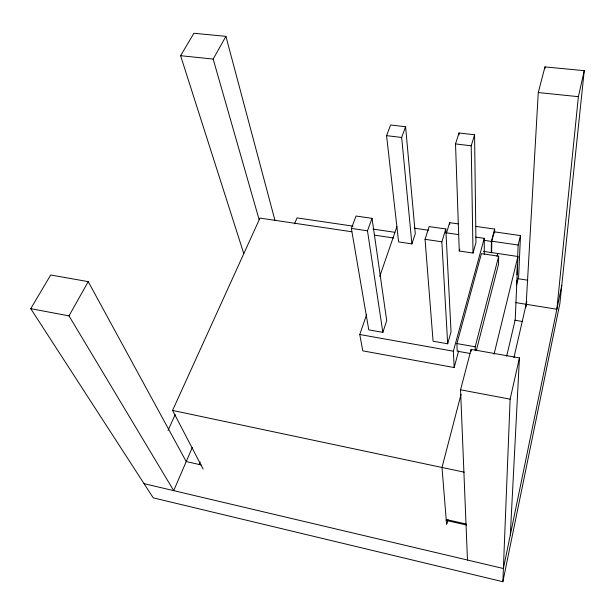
<?xml version="1.0" encoding="UTF-8"?>
<svg xmlns="http://www.w3.org/2000/svg" width="615" height="615" viewBox="0 0 615 615"><rect width="100%" height="100%" fill="white"/><g stroke="black" fill="none" stroke-linecap="round" stroke-linejoin="round"><path stroke-width="0.92" d="M491.293 252.765L491.37 241.395L494.668 229.08L475.91 226.412M491.669 252.688L491.762 241.188L494.26 231.84L520.49 235.591L518.676 276.12L516.462 285.352L516.662 280.555M494.621 232.893L494.668 229.08M469.891 353.425L457.214 351.173L456.891 343.577L481.422 253.626L498.673 256.209L498.534 264.281L476.287 350.681M201.182 464.948L186.222 461.558L88.222 281.639L50.691 274.997L30.75 308.661L153.235 497.85L502.87 581.721L510.127 399.158L519.437 357.922L471.128 349.374L460.558 389.802L467.469 560.027M516.908 274.79L517.315 265.196M517.515 260.399L518.161 245.039L520.49 235.591M483.498 251.374L517.915 256.501L515.224 319.739L506.668 356.162M510.319 534.942L519.437 357.922M526.017 307.085L538.271 92.542L544.975 66.904L584.25 70.663L559.888 303.441L502.87 581.721M544.859 68.811L544.975 66.904M584.25 70.663L578.384 96.678L556.859 309.26L515.77 302.611M561.764 285.483L503.393 568.514L144.033 483.644M513.932 357.623L526.801 301.588M494.045 354.202L517.915 256.501M447.12 523.473L448.043 519.76M461.058 394.292L442.008 467.469L446.598 524.495M496.982 256.271L497.704 253.488M475.264 350.596L475.203 346.806L498.673 256.209M366.625 314.565L359.76 334.514L362.796 350.85L454.162 367.555L458.644 350.957M454.162 367.555L453.363 351.203L484.259 238.336L475.741 237.098M447.682 343.793L451.041 331.769L445.79 228.972L429.132 226.574L425.057 239.32L433.068 341.217L447.682 343.793L441.862 241.81L445.79 228.972M473.02 253.057L475.956 242.541L474.58 134.785L459.013 132.971L455.523 143.918L459.259 250.997L473.02 253.057L471.213 145.801L474.58 134.785M459.259 250.997L459.759 249.252M446.49 233.047L449.642 222.676L458.083 223.875M382.861 332.354L386.712 320.646L372.037 218.34L356.062 216.034L351.365 228.419L368.777 329.871L382.861 332.354L367.478 230.802L372.037 218.34M411.904 243.901L415.271 233.631L405.585 126.736L390.617 124.991L386.566 135.654L398.605 241.91L411.904 243.901L401.657 137.46L405.585 126.736M379.747 276.481L396.921 226.604M199.052 464.709L200.167 462.05M294.493 223.86L297.03 217.902L353.064 226.151M192.295 447.451L173.714 490.655L69.003 315.879L30.75 308.661M168.049 430.431L175.16 414.679M203.15 469.114L172.569 410.428L259.968 218.087L351.842 231.77M69.003 315.879L88.222 281.639M259.146 219.716L213.167 59.063L225.92 36.347L193.886 33.279L180.595 55.704L243.717 253.395M180.595 55.704L213.167 59.063M538.271 92.542L578.384 96.678M386.566 135.654L401.657 137.46M455.523 143.918L471.213 145.801M414.264 228.173L428.447 230.233M445.475 232.708L458.721 234.63M491.762 241.188L518.161 245.039M483.805 240.288L491.37 241.395M373.005 229.088L394.853 232.309M351.365 228.419L367.478 230.802M425.057 239.32L441.862 241.81M374.573 235.153L393.515 237.974M517.369 278.595L527.785 280.209M514.77 320.215L522.335 321.476M456.891 343.577L475.203 346.806M359.76 334.514L453.363 351.203M460.558 389.802L510.127 399.158M172.569 410.428L464.256 472.182M446.198 519.514L466.255 524.049M446.083 520.398L466.647 525.049M225.92 36.347L275.02 220.601M449.642 222.676L449.726 224.575M459.013 132.971L459.074 134.893M471.128 349.374L471.175 351.296M484.259 238.336L484.289 254.133"/></g></svg>
